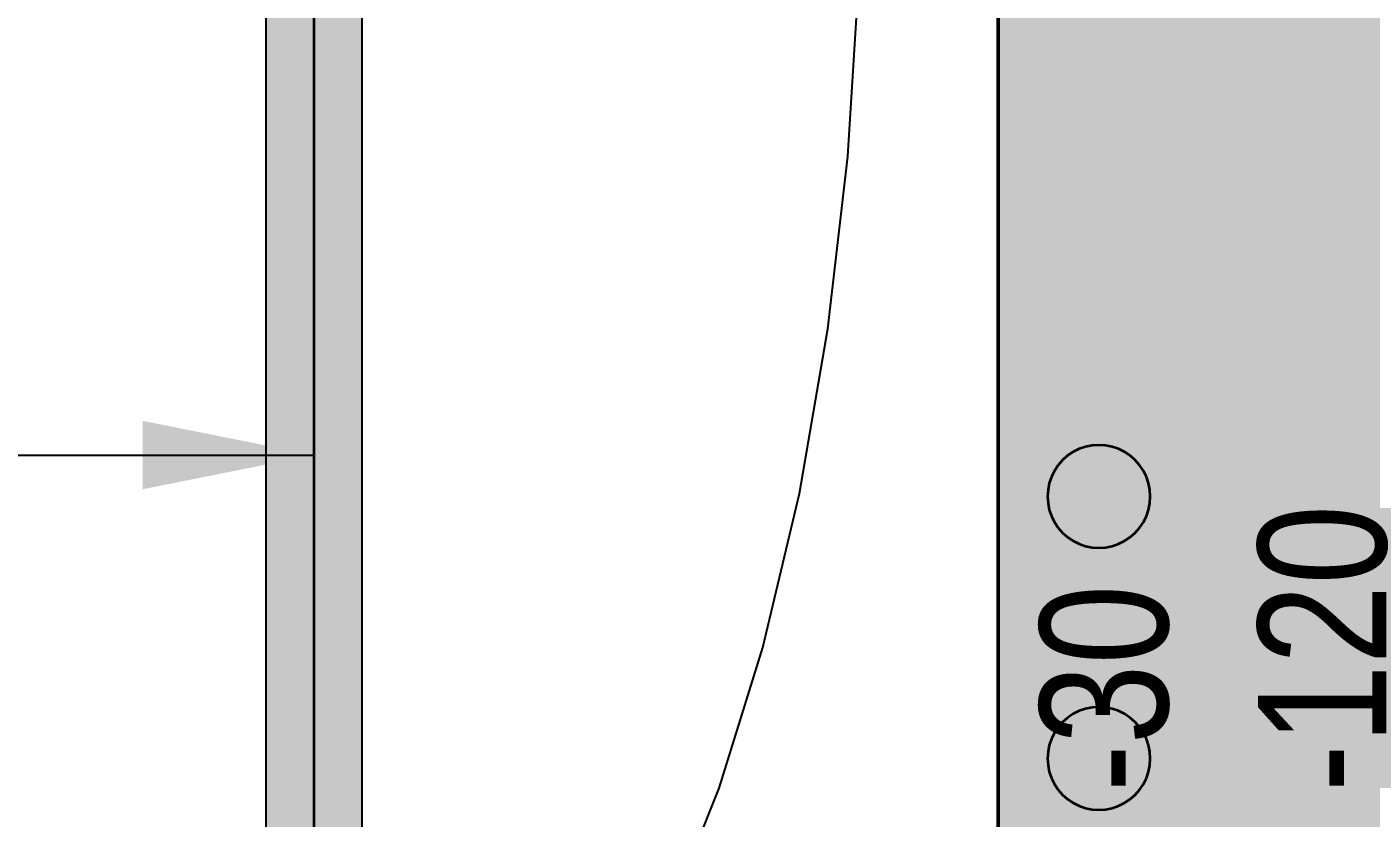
# Model space of a CAD drawing. Extents: x 0 to 756, y -25 to 420.
# Drawn here: x 371.33 to 387.04, y 263.16 to 272.4 of the extents above; entities that cross this region are included whole.
import ezdxf
from ezdxf.lldxf.tags import DXFTag

# ---------------------------------------------------------------- set-up
doc = ezdxf.new("R2010")
doc.units = 0
doc.layers.get('0').update_dxf_attribs({"lineweight": 25})
for name, color, linetype, lineweight, true_color in [('S_Kaltwasser', 3, 'Continuous', 35, 0x00ff00), ('S_Schmutzwasser', 7, 'Continuous', 35, 0x808040), ('S_Schmutzwasser-Shading', 7, 'Continuous', 35, 0x808040), ('S_Warmwasser', 1, 'fein_strichliert', 35, 0xff0000)]:
    doc.layers.add(name, color=color, linetype=linetype, lineweight=lineweight, true_color=true_color)
for name, color, linetype, lineweight in [('Standard', 7, 'Continuous', 25), ('WAND_HOLZ_NICHT_TRAGEND', 7, 'Continuous', 13), ('X_Text', 7, 'Continuous', 25)]:
    doc.layers.add(name, color=color, linetype=linetype, lineweight=lineweight)
doc.styles.get("Standard").update_dxf_attribs({"font": 'arial.ttf'})
tags = doc.linetypes.add('fein_strichliert', pattern=[4, 1, -2, 1]).pattern_tags.tags
tags[8:9] = [DXFTag(74, 4), DXFTag(75, 0), DXFTag(340, '0'), DXFTag(46, 0.0), DXFTag(50, 0.0), DXFTag(44, 0.0), DXFTag(45, 0.0)]
tags[6:7] = [DXFTag(74, 4), DXFTag(75, 0), DXFTag(340, '0'), DXFTag(46, 0.0), DXFTag(50, 0.0), DXFTag(44, 0.0), DXFTag(45, 0.0)]
tags[4:5] = [DXFTag(74, 4), DXFTag(75, 0), DXFTag(340, '0'), DXFTag(46, 0.0), DXFTag(50, 0.0), DXFTag(44, 0.0), DXFTag(45, 0.0)]

# ---------------------------------------------------------------- blocks, each defined once
blk = doc.blocks.new('Shading-A0T78OODOY', base_point=(384.419, 257.923))
at = {"layer": 'S_Schmutzwasser-Shading', "color": 59, "true_color": 0x505028}
for points in [[(374.197, 260.609), (374.122, 260.609), (374.197, 274.528)], [(374.122, 260.609), (374.197, 274.528), (374.122, 274.528)], [(375.242, 260.609), (375.167, 260.609), (375.242, 274.528)], [(375.167, 260.609), (375.242, 274.528), (375.167, 274.528)]]:
    blk.add_solid(points, dxfattribs=at)
at = {"layer": 'S_Schmutzwasser-Shading', "color": 47, "true_color": 0x6d6d36}
for points in [[(374.402, 260.603), (374.197, 260.603), (374.402, 274.524)], [(374.197, 260.603), (374.402, 274.524), (374.197, 274.524)], [(375.167, 260.603), (374.962, 260.603), (375.167, 274.524)], [(374.962, 260.603), (375.167, 274.524), (374.962, 274.524)]]:
    blk.add_solid(points, dxfattribs=at)
at = {"layer": 'S_Schmutzwasser-Shading', "color": 57, "true_color": 0x7d7d3e}
for points in [[(374.682, 260.599), (374.402, 260.599), (374.682, 274.523)], [(374.402, 260.599), (374.682, 274.523), (374.402, 274.523)], [(374.962, 260.599), (374.682, 260.599), (374.962, 274.523)], [(374.682, 260.599), (374.962, 274.523), (374.682, 274.523)]]:
    blk.add_solid(points, dxfattribs=at)
blk = doc.blocks.new('Referenz-A0T78OQ1OY')
at = {"layer": 'Standard', "color": 0, "lineweight": -2}
for p, q in [((382.682, 256.534), (382.679, 292.534)), ((382.679, 256.533), (382.679, 292.533)), ((380.921, 270.885), (381.051, 272.959)), ((380.688, 268.87), (380.921, 270.885)), ((380.356, 266.949), (380.688, 268.87)), ((379.931, 265.151), (380.356, 266.949)), ((379.42, 263.508), (379.931, 265.151)), ((378.831, 262.046), (379.42, 263.508))]:
    blk.add_line(p, q, dxfattribs=at)
at = {"layer": 'WAND_HOLZ_NICHT_TRAGEND', "color": 0, "lineweight": 50}
for p, q in [((382.679, 292.533), (382.679, 231.865)), ((382.679, 231.865), (382.679, 292.533))]:
    blk.add_line(p, q, dxfattribs=at)
at = {"layer": 'WAND_HOLZ_NICHT_TRAGEND', "color": 0, "lineweight": 18}
for points in [[(382.679, 231.865), (387.279, 231.865), (382.679, 292.533)], [(387.279, 231.865), (387.279, 292.533), (382.679, 292.533)]]:
    blk.add_solid(points, dxfattribs=at)
blk = doc.blocks.new('Anschluss-Element-A0T78OWROY', base_point=(383.255, 263.254))
at = {"color": 0, "lineweight": -2}
for p, q in [((383.555, 264.373), (383.49, 264.33)), ((383.626, 264.408), (383.555, 264.373)), ((383.7, 264.433), (383.626, 264.408)), ((383.777, 264.449), (383.7, 264.433)), ((383.855, 264.454), (383.777, 264.449)), ((383.934, 264.449), (383.855, 264.454)), ((384.011, 264.433), (383.934, 264.449)), ((384.085, 264.408), (384.011, 264.433)), ((384.155, 264.373), (384.085, 264.408)), ((384.221, 264.33), (384.155, 264.373)), ((383.379, 264.219), (383.336, 264.154)), ((383.431, 264.278), (383.379, 264.219)), ((383.49, 264.33), (383.431, 264.278)), ((384.28, 264.278), (384.221, 264.33)), ((384.331, 264.219), (384.28, 264.278)), ((384.375, 264.154), (384.331, 264.219)), ((383.301, 264.083), (383.276, 264.009)), ((383.336, 264.154), (383.301, 264.083)), ((384.41, 264.083), (384.375, 264.154)), ((384.435, 264.009), (384.41, 264.083)), ((383.261, 263.932), (383.255, 263.854)), ((383.276, 264.009), (383.261, 263.932)), ((384.45, 263.932), (384.435, 264.009)), ((384.455, 263.854), (384.45, 263.932)), ((383.255, 263.854), (383.261, 263.775)), ((383.261, 263.775), (383.276, 263.698)), ((384.435, 263.698), (384.45, 263.775)), ((384.45, 263.775), (384.455, 263.854)), ((383.276, 263.698), (383.301, 263.624)), ((383.301, 263.624), (383.336, 263.554)), ((383.336, 263.554), (383.379, 263.488)), ((384.331, 263.488), (384.375, 263.554)), ((384.375, 263.554), (384.41, 263.624)), ((384.41, 263.624), (384.435, 263.698)), ((383.379, 263.488), (383.431, 263.429)), ((383.431, 263.429), (383.49, 263.378)), ((384.221, 263.378), (384.28, 263.429)), ((384.28, 263.429), (384.331, 263.488)), ((383.49, 263.378), (383.555, 263.334)), ((383.555, 263.334), (383.626, 263.299)), ((383.626, 263.299), (383.7, 263.274)), ((383.7, 263.274), (383.777, 263.259)), ((383.777, 263.259), (383.855, 263.254)), ((383.855, 263.254), (383.934, 263.259)), ((383.934, 263.259), (384.011, 263.274)), ((384.011, 263.274), (384.085, 263.299)), ((384.085, 263.299), (384.155, 263.334)), ((384.155, 263.334), (384.221, 263.378))]:
    blk.add_line(p, q, dxfattribs=at)
blk = doc.blocks.new('Anschluss-Element-A0T78OWTOY', base_point=(383.255, 266.314))
at = {"color": 0, "linetype": 'Continuous', "lineweight": -2, "ltscale": 0.35}
for p, q in [((383.7, 267.493), (383.626, 267.468)), ((383.777, 267.509), (383.7, 267.493)), ((383.855, 267.514), (383.777, 267.509)), ((383.934, 267.509), (383.855, 267.514)), ((384.011, 267.493), (383.934, 267.509)), ((384.085, 267.468), (384.011, 267.493)), ((383.431, 267.338), (383.379, 267.279)), ((383.49, 267.39), (383.431, 267.338)), ((383.555, 267.433), (383.49, 267.39)), ((383.626, 267.468), (383.555, 267.433)), ((384.155, 267.433), (384.085, 267.468)), ((384.221, 267.39), (384.155, 267.433)), ((384.28, 267.338), (384.221, 267.39)), ((384.331, 267.279), (384.28, 267.338)), ((383.336, 267.214), (383.301, 267.143)), ((383.379, 267.279), (383.336, 267.214)), ((384.375, 267.214), (384.331, 267.279)), ((384.41, 267.143), (384.375, 267.214)), ((383.276, 267.069), (383.261, 266.992)), ((383.301, 267.143), (383.276, 267.069)), ((384.435, 267.069), (384.41, 267.143)), ((384.45, 266.992), (384.435, 267.069)), ((383.261, 266.992), (383.255, 266.914)), ((383.255, 266.914), (383.261, 266.835)), ((384.455, 266.914), (384.45, 266.992)), ((384.45, 266.835), (384.455, 266.914)), ((383.261, 266.835), (383.276, 266.758)), ((383.276, 266.758), (383.301, 266.684)), ((384.41, 266.684), (384.435, 266.758)), ((384.435, 266.758), (384.45, 266.835)), ((383.301, 266.684), (383.336, 266.614)), ((383.336, 266.614), (383.379, 266.548)), ((383.379, 266.548), (383.431, 266.489)), ((384.28, 266.489), (384.331, 266.548)), ((384.331, 266.548), (384.375, 266.614)), ((384.375, 266.614), (384.41, 266.684)), ((383.431, 266.489), (383.49, 266.438)), ((383.49, 266.438), (383.555, 266.394)), ((383.555, 266.394), (383.626, 266.359)), ((384.085, 266.359), (384.155, 266.394)), ((384.155, 266.394), (384.221, 266.438)), ((384.221, 266.438), (384.28, 266.489)), ((383.626, 266.359), (383.7, 266.334)), ((383.7, 266.334), (383.777, 266.319)), ((383.777, 266.319), (383.855, 266.314)), ((383.855, 266.314), (383.934, 266.319)), ((383.934, 266.319), (384.011, 266.334)), ((384.011, 266.334), (384.085, 266.359))]:
    blk.add_line(p, q, dxfattribs=at)
blk = doc.blocks.new('Abwasserleitung-A0T78OWXOY', base_point=(374.682, 257.475))
at = {"color": 0, "linetype": 'ByBlock', "lineweight": -2, "ltscale": 0.35}
for p, q in [((374.682, 274.034), (374.682, 260.261)), ((374.682, 260.261), (377.467, 257.475)), ((384.361, 257.475), (385.164, 258.278)), ((377.467, 257.475), (384.361, 257.475))]:
    blk.add_line(p, q, dxfattribs=at)
blk = doc.blocks.new('Bauteilbeschriftung-A0T78OWZOY', base_point=(358.413, 266.997))
at = {"color": 0, "linetype": 'ByBlock', "lineweight": -2, "ltscale": 0.25}
blk.add_line((358.413, 267.397), (374.682, 267.397), dxfattribs=at)
for points in [[(374.682, 267.397), (372.682, 267.397), (372.682, 267.797)], [(372.682, 266.997), (374.682, 267.397), (372.682, 267.397)]]:
    blk.add_solid(points, dxfattribs=at)
blk = doc.blocks.new('Abwasser Schnellansicht-A0T78P25OY', base_point=(372.682, 239.181))
at = {"color": 0, "linetype": 'ByBlock', "lineweight": -2, "ltscale": 0.25}
for p, q in [((374.122, 274.534), (374.122, 260.609)), ((375.242, 274.534), (375.242, 260.609))]:
    blk.add_line(p, q, dxfattribs=at)
at = {"color": 253, "linetype": 'ByBlock', "lineweight": -2, "ltscale": 0.25, "true_color": 0xa0a0a0, "char_height": 1.5, "attachment_point": 1, "rotation": 90}
for s, insert in [('{\\W0.8;\\fArial;-120}', (385.714, 263.461)), ('{\\W0.8;\\fArial;-30}', (383.164, 263.461))]:
    blk.add_mtext(s, dxfattribs=dict(at, insert=insert))

msp = doc.modelspace()

# ---------------------------------------------------------------- block references
at = {"color": 8, "lineweight": 25, "ltscale": 0.25, "true_color": 0x808080}
msp.add_blockref('Referenz-A0T78OQ1OY', (0, 0), dxfattribs=at)
at = {"layer": 'S_Kaltwasser', "ltscale": 0.35}
msp.add_blockref('Anschluss-Element-A0T78OWROY', (383.255, 263.254), dxfattribs=at)
at = {"layer": 'S_Schmutzwasser', "lineweight": 25, "ltscale": 0.25}
msp.add_blockref('Abwasser Schnellansicht-A0T78P25OY', (372.682, 239.181), dxfattribs=at)
at = {"layer": 'S_Schmutzwasser'}
msp.add_blockref('Shading-A0T78OODOY', (384.419, 257.923), dxfattribs=at)
at = {"layer": 'S_Schmutzwasser', "ltscale": 0.35}
msp.add_blockref('Abwasserleitung-A0T78OWXOY', (374.682, 257.475), dxfattribs=at)
at = {"layer": 'S_Warmwasser', "ltscale": 0.35}
msp.add_blockref('Anschluss-Element-A0T78OWTOY', (383.255, 266.314), dxfattribs=at)
at = {"layer": 'X_Text', "color": 7, "ltscale": 0.25}
msp.add_blockref('Bauteilbeschriftung-A0T78OWZOY', (358.413, 266.997), dxfattribs=at)

doc.saveas('drawing.dxf')
